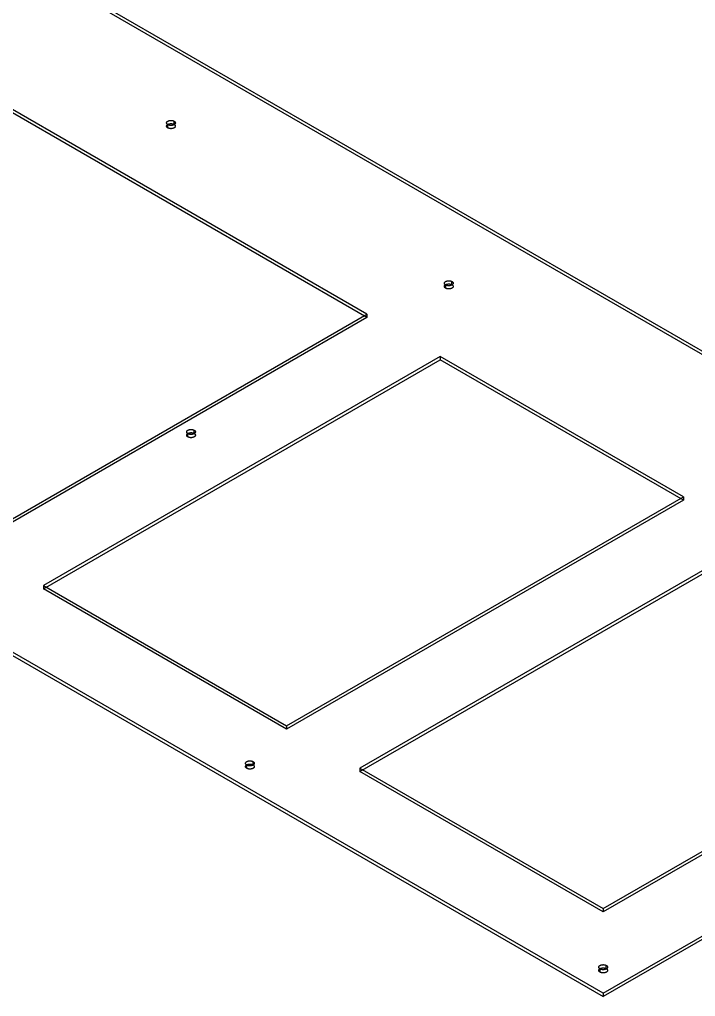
# Model space of a CAD drawing. Header units: inches. Extents: x 5 to 369, y 5 to 237.
# Drawn here: x 115.76 to 130.24, y 24.29 to 45.23 of the extents above; entities that cross this region are included whole.
import ezdxf

# ---------------------------------------------------------------- set-up
doc = ezdxf.new("R2010")
doc.units = ezdxf.units.IN
doc.header["$MEASUREMENT"] = 0

msp = doc.modelspace()

# ---------------------------------------------------------------- linework, layer by layer
at = {"layer": 'OUTLINE'}
for p, q in [((141.236, 31.854), (113.319, 47.972)), ((141.236, 31.784), (113.319, 47.902)), ((123.199, 38.919), (113.319, 44.623)), ((123.199, 38.849), (113.319, 44.553)), ((118.906, 43.023), (118.907, 43.026)), ((118.906, 43.021), (118.906, 43.023)), ((118.906, 43.018), (118.906, 43.021)), ((118.906, 43.015), (118.906, 43.018)), ((118.906, 43.013), (118.906, 43.015)), ((118.907, 43.01), (118.906, 43.013)), ((118.906, 42.954), (118.907, 42.956)), ((118.906, 42.951), (118.906, 42.954)), ((118.906, 42.948), (118.906, 42.951)), ((118.906, 42.946), (118.906, 42.948)), ((118.906, 42.943), (118.906, 42.946)), ((118.907, 42.94), (118.906, 42.943)), ((118.907, 43.026), (118.908, 43.029)), ((118.908, 43.008), (118.907, 43.01)), ((118.907, 42.956), (118.908, 42.959)), ((118.908, 42.938), (118.907, 42.94)), ((118.908, 43.029), (118.909, 43.031)), ((118.909, 43.005), (118.908, 43.008)), ((118.908, 42.959), (118.909, 42.961)), ((118.909, 42.935), (118.908, 42.938)), ((118.909, 43.031), (118.91, 43.034)), ((118.91, 43.002), (118.909, 43.005)), ((118.909, 42.961), (118.91, 42.964)), ((118.91, 42.933), (118.909, 42.935)), ((118.91, 43.034), (118.911, 43.036)), ((118.911, 43), (118.91, 43.002)), ((118.91, 42.964), (118.911, 42.966)), ((118.911, 42.93), (118.91, 42.933)), ((118.911, 43.036), (118.913, 43.039)), ((118.913, 42.997), (118.911, 43)), ((118.911, 42.966), (118.913, 42.969)), ((118.913, 43.039), (118.915, 43.041)), ((118.915, 42.995), (118.913, 42.997)), ((118.913, 42.969), (118.915, 42.971)), ((118.915, 43.041), (118.917, 43.043)), ((118.917, 42.993), (118.915, 42.995)), ((118.915, 42.971), (118.917, 42.974)), ((118.917, 43.043), (118.919, 43.046)), ((118.919, 42.99), (118.917, 42.993)), ((118.917, 42.974), (118.919, 42.976)), ((118.919, 43.046), (118.921, 43.048)), ((118.921, 42.988), (118.919, 42.99)), ((118.919, 42.976), (118.921, 42.978)), ((118.921, 43.048), (118.924, 43.05)), ((118.924, 42.986), (118.921, 42.988)), ((118.921, 42.978), (118.924, 42.98)), ((118.924, 43.05), (118.927, 43.052)), ((118.927, 42.984), (118.924, 42.986)), ((118.924, 42.98), (118.927, 42.983)), ((118.927, 43.052), (118.93, 43.054)), ((118.927, 42.983), (118.93, 42.985)), ((118.93, 42.982), (118.927, 42.984)), ((118.93, 43.054), (118.933, 43.056)), ((118.93, 42.985), (118.933, 42.986)), ((118.933, 42.98), (118.93, 42.982)), ((118.933, 43.056), (118.936, 43.058)), ((118.933, 42.986), (118.936, 42.988)), ((118.933, 42.91), (118.933, 42.98)), ((118.936, 42.978), (118.933, 42.98)), ((118.936, 43.058), (118.94, 43.06)), ((118.936, 42.988), (118.94, 42.99)), ((118.94, 42.976), (118.936, 42.978)), ((118.94, 43.06), (118.943, 43.061)), ((118.94, 42.99), (118.943, 42.992)), ((118.943, 42.975), (118.94, 42.976)), ((118.943, 43.061), (118.947, 43.063)), ((118.943, 42.992), (118.947, 42.993)), ((118.947, 42.973), (118.943, 42.975)), ((118.947, 43.063), (118.951, 43.064)), ((118.947, 42.993), (118.951, 42.995)), ((118.951, 42.972), (118.947, 42.973)), ((118.951, 43.064), (118.955, 43.066)), ((118.951, 42.995), (118.955, 42.996)), ((118.955, 42.97), (118.951, 42.972)), ((118.955, 43.066), (118.959, 43.067)), ((118.955, 42.996), (118.959, 42.997)), ((118.959, 42.969), (118.955, 42.97)), ((118.959, 43.067), (118.963, 43.068)), ((118.959, 42.997), (118.963, 42.998)), ((118.963, 42.968), (118.959, 42.969)), ((118.963, 43.068), (118.968, 43.069)), ((118.963, 42.998), (118.968, 42.999)), ((118.968, 42.967), (118.963, 42.968)), ((118.968, 43.069), (118.972, 43.07)), ((118.968, 42.999), (118.972, 43)), ((118.972, 42.966), (118.968, 42.967)), ((118.972, 43.07), (118.976, 43.07)), ((118.972, 43), (118.976, 43.001)), ((118.976, 42.966), (118.972, 42.966)), ((118.976, 43.07), (118.981, 43.071)), ((118.976, 43.001), (118.981, 43.001)), ((118.981, 42.965), (118.976, 42.966)), ((118.981, 43.071), (118.985, 43.071)), ((118.981, 43.001), (118.985, 43.002)), ((118.985, 42.965), (118.981, 42.965)), ((118.985, 43.071), (118.99, 43.072)), ((118.985, 43.002), (118.99, 43.002)), ((118.99, 42.964), (118.985, 42.965)), ((118.99, 43.072), (118.995, 43.072)), ((118.99, 43.002), (118.995, 43.002)), ((118.995, 42.964), (118.99, 42.964)), ((118.995, 43.072), (118.999, 43.072)), ((118.995, 43.002), (118.999, 43.002)), ((118.999, 42.964), (118.995, 42.964)), ((118.999, 43.072), (119.004, 43.072)), ((118.999, 43.002), (119.004, 43.002)), ((119.004, 42.964), (118.999, 42.964)), ((119.004, 43.072), (119.008, 43.072)), ((119.004, 43.002), (119.008, 43.002)), ((119.008, 42.964), (119.004, 42.964)), ((119.008, 43.072), (119.013, 43.071)), ((119.008, 43.002), (119.013, 43.002)), ((119.013, 42.965), (119.008, 42.964)), ((119.013, 43.071), (119.017, 43.071)), ((119.013, 43.002), (119.017, 43.001)), ((119.017, 42.965), (119.013, 42.965)), ((119.017, 43.071), (119.022, 43.07)), ((119.017, 43.001), (119.022, 43.001)), ((119.022, 42.966), (119.017, 42.965)), ((119.022, 43.07), (119.026, 43.07)), ((119.022, 43.001), (119.026, 43)), ((119.026, 42.966), (119.022, 42.966)), ((119.026, 43.07), (119.031, 43.069)), ((119.026, 43), (119.031, 42.999)), ((119.031, 42.967), (119.026, 42.966)), ((119.031, 43.069), (119.035, 43.068)), ((119.031, 42.999), (119.035, 42.998)), ((119.035, 42.968), (119.031, 42.967)), ((119.035, 43.068), (119.039, 43.067)), ((119.035, 42.998), (119.039, 42.997)), ((119.039, 42.969), (119.035, 42.968)), ((119.039, 43.067), (119.043, 43.066)), ((119.039, 42.997), (119.043, 42.996)), ((119.043, 42.97), (119.039, 42.969)), ((119.043, 43.066), (119.047, 43.064)), ((119.043, 42.996), (119.047, 42.995)), ((119.047, 42.972), (119.043, 42.97)), ((119.047, 43.064), (119.051, 43.063)), ((119.047, 42.995), (119.051, 42.993)), ((119.051, 42.973), (119.047, 42.972)), ((119.051, 43.063), (119.055, 43.061)), ((119.051, 42.993), (119.055, 42.992)), ((119.055, 42.975), (119.051, 42.973)), ((119.055, 43.061), (119.058, 43.06)), ((119.055, 42.992), (119.058, 42.99)), ((119.058, 42.976), (119.055, 42.975)), ((119.058, 43.06), (119.062, 43.058)), ((119.058, 42.99), (119.062, 42.988)), ((119.062, 42.978), (119.058, 42.976)), ((119.062, 43.058), (119.065, 43.056)), ((119.062, 42.988), (119.065, 42.986)), ((119.065, 42.98), (119.062, 42.978)), ((119.065, 42.986), (119.065, 43.056)), ((119.065, 43.056), (119.068, 43.054)), ((119.065, 42.986), (119.068, 42.985)), ((119.068, 42.982), (119.065, 42.98)), ((119.068, 43.054), (119.071, 43.052)), ((119.068, 42.985), (119.071, 42.983)), ((119.071, 42.984), (119.068, 42.982)), ((119.071, 43.052), (119.074, 43.05)), ((119.074, 42.986), (119.071, 42.984)), ((119.071, 42.983), (119.074, 42.98)), ((119.074, 43.05), (119.077, 43.048)), ((119.077, 42.988), (119.074, 42.986)), ((119.074, 42.98), (119.077, 42.978)), ((119.077, 43.048), (119.079, 43.046)), ((119.079, 42.99), (119.077, 42.988)), ((119.077, 42.978), (119.079, 42.976)), ((119.079, 43.046), (119.082, 43.043)), ((119.082, 42.993), (119.079, 42.99)), ((119.079, 42.976), (119.082, 42.974)), ((119.082, 43.043), (119.084, 43.041)), ((119.084, 42.995), (119.082, 42.993)), ((119.082, 42.974), (119.084, 42.971)), ((119.084, 43.041), (119.086, 43.039)), ((119.086, 42.997), (119.084, 42.995)), ((119.084, 42.971), (119.086, 42.969)), ((119.086, 43.039), (119.087, 43.036)), ((119.087, 43), (119.086, 42.997)), ((119.086, 42.969), (119.087, 42.966)), ((119.087, 43.036), (119.089, 43.034)), ((119.089, 43.002), (119.087, 43)), ((119.087, 42.966), (119.089, 42.964)), ((119.089, 42.933), (119.087, 42.93)), ((119.089, 43.034), (119.09, 43.031)), ((119.09, 43.005), (119.089, 43.002)), ((119.089, 42.964), (119.09, 42.961)), ((119.09, 42.935), (119.089, 42.933)), ((119.09, 43.031), (119.091, 43.029)), ((119.091, 43.008), (119.09, 43.005)), ((119.09, 42.961), (119.091, 42.959)), ((119.091, 42.938), (119.09, 42.935)), ((119.091, 43.029), (119.092, 43.026)), ((119.092, 43.01), (119.091, 43.008)), ((119.091, 42.959), (119.092, 42.956)), ((119.092, 42.94), (119.091, 42.938)), ((119.092, 43.026), (119.092, 43.023)), ((119.092, 43.023), (119.093, 43.021)), ((119.093, 43.015), (119.092, 43.013)), ((119.092, 43.013), (119.092, 43.01)), ((119.092, 42.956), (119.092, 42.954)), ((119.092, 42.954), (119.093, 42.951)), ((119.093, 42.946), (119.092, 42.943)), ((119.092, 42.943), (119.092, 42.94)), ((119.093, 43.021), (119.093, 43.018)), ((119.093, 43.018), (119.093, 43.015)), ((119.093, 42.951), (119.093, 42.948)), ((119.093, 42.948), (119.093, 42.946)), ((118.913, 42.928), (118.911, 42.93)), ((118.915, 42.925), (118.913, 42.928)), ((118.917, 42.923), (118.915, 42.925)), ((118.919, 42.921), (118.917, 42.923)), ((118.921, 42.918), (118.919, 42.921)), ((118.924, 42.916), (118.921, 42.918)), ((118.927, 42.914), (118.924, 42.916)), ((118.93, 42.912), (118.927, 42.914)), ((118.933, 42.91), (118.93, 42.912)), ((118.936, 42.908), (118.933, 42.91)), ((118.94, 42.907), (118.936, 42.908)), ((118.943, 42.905), (118.94, 42.907)), ((118.947, 42.903), (118.943, 42.905)), ((118.951, 42.902), (118.947, 42.903)), ((118.955, 42.901), (118.951, 42.902)), ((118.959, 42.899), (118.955, 42.901)), ((118.963, 42.898), (118.959, 42.899)), ((118.968, 42.897), (118.963, 42.898)), ((118.972, 42.897), (118.968, 42.897)), ((118.976, 42.896), (118.972, 42.897)), ((118.981, 42.895), (118.976, 42.896)), ((118.985, 42.895), (118.981, 42.895)), ((118.99, 42.895), (118.985, 42.895)), ((118.995, 42.894), (118.99, 42.895)), ((118.999, 42.894), (118.995, 42.894)), ((119.004, 42.894), (118.999, 42.894)), ((119.008, 42.895), (119.004, 42.894)), ((119.013, 42.895), (119.008, 42.895)), ((119.017, 42.895), (119.013, 42.895)), ((119.022, 42.896), (119.017, 42.895)), ((119.026, 42.897), (119.022, 42.896)), ((119.031, 42.897), (119.026, 42.897)), ((119.035, 42.898), (119.031, 42.897)), ((119.039, 42.899), (119.035, 42.898)), ((119.043, 42.901), (119.039, 42.899)), ((119.047, 42.902), (119.043, 42.901)), ((119.051, 42.903), (119.047, 42.902)), ((119.055, 42.905), (119.051, 42.903)), ((119.058, 42.907), (119.055, 42.905)), ((119.062, 42.908), (119.058, 42.907)), ((119.065, 42.91), (119.062, 42.908)), ((119.068, 42.912), (119.065, 42.91)), ((119.071, 42.914), (119.068, 42.912)), ((119.074, 42.916), (119.071, 42.914)), ((119.077, 42.918), (119.074, 42.916)), ((119.079, 42.921), (119.077, 42.918)), ((119.082, 42.923), (119.079, 42.921)), ((119.084, 42.925), (119.082, 42.923)), ((119.086, 42.928), (119.084, 42.925)), ((119.087, 42.93), (119.086, 42.928)), ((124.858, 39.587), (124.859, 39.589)), ((124.858, 39.584), (124.858, 39.587)), ((124.858, 39.582), (124.858, 39.584)), ((124.858, 39.579), (124.858, 39.582)), ((124.859, 39.589), (124.86, 39.592)), ((124.86, 39.592), (124.861, 39.595)), ((124.861, 39.595), (124.862, 39.597)), ((124.862, 39.597), (124.863, 39.6)), ((124.863, 39.6), (124.865, 39.602)), ((124.865, 39.602), (124.867, 39.605)), ((124.867, 39.605), (124.869, 39.607)), ((124.869, 39.607), (124.871, 39.609)), ((124.871, 39.609), (124.874, 39.612)), ((124.874, 39.612), (124.876, 39.614)), ((124.876, 39.614), (124.879, 39.616)), ((124.879, 39.616), (124.882, 39.618)), ((124.882, 39.618), (124.885, 39.62)), ((124.885, 39.62), (124.888, 39.622)), ((124.888, 39.622), (124.892, 39.623)), ((124.892, 39.623), (124.896, 39.625)), ((124.896, 39.625), (124.899, 39.626)), ((124.899, 39.626), (124.903, 39.628)), ((124.903, 39.628), (124.907, 39.629)), ((124.907, 39.629), (124.911, 39.63)), ((124.911, 39.63), (124.915, 39.631)), ((124.915, 39.631), (124.92, 39.632)), ((124.92, 39.632), (124.924, 39.633)), ((124.924, 39.633), (124.929, 39.634)), ((124.929, 39.634), (124.933, 39.634)), ((124.933, 39.634), (124.938, 39.635)), ((124.938, 39.635), (124.942, 39.635)), ((124.942, 39.635), (124.947, 39.635)), ((124.947, 39.635), (124.951, 39.636)), ((124.951, 39.636), (124.956, 39.635)), ((124.956, 39.635), (124.96, 39.635)), ((124.96, 39.635), (124.965, 39.635)), ((124.965, 39.635), (124.969, 39.634)), ((124.969, 39.634), (124.974, 39.634)), ((124.974, 39.634), (124.978, 39.633)), ((124.978, 39.633), (124.983, 39.632)), ((124.983, 39.632), (124.987, 39.631)), ((124.987, 39.631), (124.991, 39.63)), ((124.991, 39.63), (124.995, 39.629)), ((124.995, 39.629), (124.999, 39.628)), ((124.999, 39.628), (125.003, 39.626)), ((125.003, 39.626), (125.007, 39.625)), ((125.007, 39.625), (125.011, 39.623)), ((125.011, 39.623), (125.014, 39.622)), ((125.014, 39.622), (125.017, 39.62)), ((125.017, 39.62), (125.02, 39.618)), ((125.017, 39.55), (125.017, 39.62)), ((125.02, 39.618), (125.023, 39.616)), ((125.023, 39.616), (125.026, 39.614)), ((125.026, 39.614), (125.029, 39.612)), ((125.029, 39.612), (125.031, 39.609)), ((125.031, 39.609), (125.034, 39.607)), ((125.034, 39.607), (125.036, 39.605)), ((125.036, 39.605), (125.038, 39.602)), ((125.038, 39.602), (125.039, 39.6)), ((125.039, 39.6), (125.041, 39.597)), ((125.041, 39.597), (125.042, 39.595)), ((125.042, 39.595), (125.043, 39.592)), ((125.043, 39.592), (125.044, 39.589)), ((125.044, 39.589), (125.044, 39.587)), ((125.044, 39.587), (125.045, 39.584)), ((125.045, 39.584), (125.045, 39.582)), ((125.045, 39.582), (125.045, 39.579)), ((124.858, 39.576), (124.858, 39.579)), ((124.859, 39.574), (124.858, 39.576)), ((124.858, 39.517), (124.859, 39.52)), ((124.858, 39.514), (124.858, 39.517)), ((124.858, 39.512), (124.858, 39.514)), ((124.858, 39.509), (124.858, 39.512)), ((124.858, 39.506), (124.858, 39.509)), ((124.859, 39.504), (124.858, 39.506)), ((124.86, 39.571), (124.859, 39.574)), ((124.859, 39.52), (124.86, 39.522)), ((124.86, 39.501), (124.859, 39.504)), ((124.861, 39.568), (124.86, 39.571)), ((124.86, 39.522), (124.861, 39.525)), ((124.861, 39.499), (124.86, 39.501)), ((124.862, 39.566), (124.861, 39.568)), ((124.861, 39.525), (124.862, 39.527)), ((124.862, 39.496), (124.861, 39.499)), ((124.863, 39.563), (124.862, 39.566)), ((124.862, 39.527), (124.863, 39.53)), ((124.863, 39.494), (124.862, 39.496)), ((124.865, 39.561), (124.863, 39.563)), ((124.863, 39.53), (124.865, 39.532)), ((124.865, 39.491), (124.863, 39.494)), ((124.867, 39.558), (124.865, 39.561)), ((124.865, 39.532), (124.867, 39.535)), ((124.867, 39.489), (124.865, 39.491)), ((124.869, 39.556), (124.867, 39.558)), ((124.867, 39.535), (124.869, 39.537)), ((124.869, 39.486), (124.867, 39.489)), ((124.871, 39.554), (124.869, 39.556)), ((124.869, 39.537), (124.871, 39.54)), ((124.871, 39.484), (124.869, 39.486)), ((124.874, 39.552), (124.871, 39.554)), ((124.871, 39.54), (124.874, 39.542)), ((124.874, 39.482), (124.871, 39.484)), ((124.876, 39.549), (124.874, 39.552)), ((124.874, 39.542), (124.876, 39.544)), ((124.876, 39.48), (124.874, 39.482)), ((124.879, 39.547), (124.876, 39.549)), ((124.876, 39.544), (124.879, 39.546)), ((124.879, 39.478), (124.876, 39.48)), ((124.879, 39.546), (124.882, 39.548)), ((124.882, 39.545), (124.879, 39.547)), ((124.882, 39.476), (124.879, 39.478)), ((124.882, 39.548), (124.885, 39.55)), ((124.885, 39.543), (124.882, 39.545)), ((124.885, 39.474), (124.882, 39.476)), ((124.885, 39.55), (124.888, 39.552)), ((124.888, 39.542), (124.885, 39.543)), ((124.885, 39.474), (124.885, 39.543)), ((124.888, 39.472), (124.885, 39.474)), ((124.888, 39.552), (124.892, 39.553)), ((124.892, 39.54), (124.888, 39.542)), ((124.892, 39.47), (124.888, 39.472)), ((124.892, 39.553), (124.896, 39.555)), ((124.896, 39.538), (124.892, 39.54)), ((124.896, 39.468), (124.892, 39.47)), ((124.896, 39.555), (124.899, 39.557)), ((124.899, 39.537), (124.896, 39.538)), ((124.899, 39.467), (124.896, 39.468)), ((124.899, 39.557), (124.903, 39.558)), ((124.903, 39.535), (124.899, 39.537)), ((124.903, 39.465), (124.899, 39.467)), ((124.903, 39.558), (124.907, 39.559)), ((124.907, 39.534), (124.903, 39.535)), ((124.907, 39.464), (124.903, 39.465)), ((124.907, 39.559), (124.911, 39.561)), ((124.911, 39.533), (124.907, 39.534)), ((124.911, 39.463), (124.907, 39.464)), ((124.911, 39.561), (124.915, 39.562)), ((124.915, 39.532), (124.911, 39.533)), ((124.915, 39.462), (124.911, 39.463)), ((124.915, 39.562), (124.92, 39.563)), ((124.92, 39.531), (124.915, 39.532)), ((124.92, 39.461), (124.915, 39.462)), ((124.92, 39.563), (124.924, 39.563)), ((124.924, 39.53), (124.92, 39.531)), ((124.924, 39.46), (124.92, 39.461)), ((124.924, 39.563), (124.929, 39.564)), ((124.929, 39.529), (124.924, 39.53)), ((124.929, 39.459), (124.924, 39.46)), ((124.929, 39.564), (124.933, 39.565)), ((124.933, 39.529), (124.929, 39.529)), ((124.933, 39.459), (124.929, 39.459)), ((124.933, 39.565), (124.938, 39.565)), ((124.938, 39.528), (124.933, 39.529)), ((124.938, 39.458), (124.933, 39.459)), ((124.938, 39.565), (124.942, 39.565)), ((124.942, 39.528), (124.938, 39.528)), ((124.942, 39.458), (124.938, 39.458)), ((124.942, 39.565), (124.947, 39.566)), ((124.947, 39.528), (124.942, 39.528)), ((124.947, 39.458), (124.942, 39.458)), ((124.947, 39.566), (124.951, 39.566)), ((124.951, 39.528), (124.947, 39.528)), ((124.951, 39.458), (124.947, 39.458)), ((124.951, 39.566), (124.956, 39.566)), ((124.956, 39.528), (124.951, 39.528)), ((124.956, 39.458), (124.951, 39.458)), ((124.956, 39.566), (124.96, 39.565)), ((124.96, 39.528), (124.956, 39.528)), ((124.96, 39.458), (124.956, 39.458)), ((124.96, 39.565), (124.965, 39.565)), ((124.965, 39.528), (124.96, 39.528)), ((124.965, 39.458), (124.96, 39.458)), ((124.965, 39.565), (124.969, 39.565)), ((124.969, 39.529), (124.965, 39.528)), ((124.969, 39.459), (124.965, 39.458)), ((124.969, 39.565), (124.974, 39.564)), ((124.974, 39.529), (124.969, 39.529)), ((124.974, 39.459), (124.969, 39.459)), ((124.974, 39.564), (124.978, 39.563)), ((124.978, 39.53), (124.974, 39.529)), ((124.978, 39.46), (124.974, 39.459)), ((124.978, 39.563), (124.983, 39.563)), ((124.983, 39.531), (124.978, 39.53)), ((124.983, 39.461), (124.978, 39.46)), ((124.983, 39.563), (124.987, 39.562)), ((124.987, 39.532), (124.983, 39.531)), ((124.987, 39.462), (124.983, 39.461)), ((124.987, 39.562), (124.991, 39.561)), ((124.991, 39.533), (124.987, 39.532)), ((124.991, 39.463), (124.987, 39.462)), ((124.991, 39.561), (124.995, 39.559)), ((124.995, 39.534), (124.991, 39.533)), ((124.995, 39.464), (124.991, 39.463)), ((124.995, 39.559), (124.999, 39.558)), ((124.999, 39.535), (124.995, 39.534)), ((124.999, 39.465), (124.995, 39.464)), ((124.999, 39.558), (125.003, 39.557)), ((125.003, 39.537), (124.999, 39.535)), ((125.003, 39.467), (124.999, 39.465)), ((125.003, 39.557), (125.007, 39.555)), ((125.007, 39.538), (125.003, 39.537)), ((125.007, 39.468), (125.003, 39.467)), ((125.007, 39.555), (125.011, 39.553)), ((125.011, 39.54), (125.007, 39.538)), ((125.011, 39.47), (125.007, 39.468)), ((125.011, 39.553), (125.014, 39.552)), ((125.014, 39.542), (125.011, 39.54)), ((125.014, 39.472), (125.011, 39.47)), ((125.014, 39.552), (125.017, 39.55)), ((125.017, 39.543), (125.014, 39.542)), ((125.017, 39.474), (125.014, 39.472)), ((125.017, 39.55), (125.02, 39.548)), ((125.02, 39.545), (125.017, 39.543)), ((125.02, 39.476), (125.017, 39.474)), ((125.02, 39.548), (125.023, 39.546)), ((125.023, 39.547), (125.02, 39.545)), ((125.023, 39.478), (125.02, 39.476)), ((125.026, 39.549), (125.023, 39.547)), ((125.023, 39.546), (125.026, 39.544)), ((125.026, 39.48), (125.023, 39.478)), ((125.029, 39.552), (125.026, 39.549)), ((125.026, 39.544), (125.029, 39.542)), ((125.029, 39.482), (125.026, 39.48)), ((125.031, 39.554), (125.029, 39.552)), ((125.029, 39.542), (125.031, 39.54)), ((125.031, 39.484), (125.029, 39.482)), ((125.034, 39.556), (125.031, 39.554)), ((125.031, 39.54), (125.034, 39.537)), ((125.034, 39.486), (125.031, 39.484)), ((125.036, 39.558), (125.034, 39.556)), ((125.034, 39.537), (125.036, 39.535)), ((125.036, 39.489), (125.034, 39.486)), ((125.038, 39.561), (125.036, 39.558)), ((125.036, 39.535), (125.038, 39.532)), ((125.038, 39.491), (125.036, 39.489)), ((125.039, 39.563), (125.038, 39.561)), ((125.038, 39.532), (125.039, 39.53)), ((125.039, 39.494), (125.038, 39.491)), ((125.041, 39.566), (125.039, 39.563)), ((125.039, 39.53), (125.041, 39.527)), ((125.041, 39.496), (125.039, 39.494)), ((125.042, 39.568), (125.041, 39.566)), ((125.041, 39.527), (125.042, 39.525)), ((125.042, 39.499), (125.041, 39.496)), ((125.043, 39.571), (125.042, 39.568)), ((125.042, 39.525), (125.043, 39.522)), ((125.043, 39.501), (125.042, 39.499)), ((125.044, 39.574), (125.043, 39.571)), ((125.043, 39.522), (125.044, 39.52)), ((125.044, 39.504), (125.043, 39.501)), ((125.045, 39.579), (125.044, 39.576)), ((125.044, 39.576), (125.044, 39.574)), ((125.044, 39.52), (125.044, 39.517)), ((125.044, 39.517), (125.045, 39.514)), ((125.045, 39.509), (125.044, 39.506)), ((125.044, 39.506), (125.044, 39.504)), ((125.045, 39.514), (125.045, 39.512)), ((125.045, 39.512), (125.045, 39.509)), ((128.26, 24.361), (103.243, 38.805)), ((114.694, 34.008), (123.199, 38.919)), ((123.199, 38.849), (114.694, 33.938)), ((123.199, 38.919), (123.199, 38.849)), ((103.243, 38.735), (128.26, 24.292)), ((124.77, 38.012), (116.265, 33.101)), ((116.265, 33.031), (124.77, 37.942)), ((129.982, 35.002), (124.77, 38.012)), ((124.77, 38.012), (124.77, 37.942)), ((129.982, 34.933), (124.77, 37.942)), ((119.378, 36.438), (119.382, 36.44)), ((119.382, 36.44), (119.386, 36.441)), ((119.386, 36.441), (119.39, 36.442)), ((119.39, 36.442), (119.394, 36.443)), ((119.394, 36.443), (119.398, 36.444)), ((119.398, 36.444), (119.403, 36.445)), ((119.403, 36.445), (119.407, 36.446)), ((119.407, 36.446), (119.411, 36.447)), ((119.411, 36.447), (119.416, 36.447)), ((119.416, 36.447), (119.421, 36.447)), ((119.421, 36.447), (119.425, 36.448)), ((119.425, 36.448), (119.43, 36.448)), ((119.43, 36.448), (119.434, 36.448)), ((119.434, 36.448), (119.439, 36.447)), ((119.439, 36.447), (119.443, 36.447)), ((119.443, 36.447), (119.448, 36.447)), ((119.448, 36.447), (119.452, 36.446)), ((119.452, 36.446), (119.457, 36.445)), ((119.457, 36.445), (119.461, 36.444)), ((119.461, 36.444), (119.465, 36.443)), ((119.465, 36.443), (119.47, 36.442)), ((119.47, 36.442), (119.474, 36.441)), ((119.474, 36.441), (119.478, 36.44)), ((119.478, 36.44), (119.482, 36.438)), ((119.336, 36.396), (119.337, 36.399)), ((119.336, 36.394), (119.336, 36.396)), ((119.336, 36.391), (119.336, 36.394)), ((119.337, 36.388), (119.336, 36.391)), ((119.336, 36.326), (119.337, 36.329)), ((119.336, 36.324), (119.336, 36.326)), ((119.336, 36.321), (119.336, 36.324)), ((119.337, 36.319), (119.336, 36.321)), ((119.337, 36.402), (119.338, 36.404)), ((119.337, 36.399), (119.337, 36.402)), ((119.337, 36.386), (119.337, 36.388)), ((119.338, 36.383), (119.337, 36.386)), ((119.337, 36.332), (119.338, 36.334)), ((119.337, 36.329), (119.337, 36.332)), ((119.337, 36.316), (119.337, 36.319)), ((119.338, 36.313), (119.337, 36.316)), ((119.338, 36.404), (119.339, 36.407)), ((119.339, 36.38), (119.338, 36.383)), ((119.338, 36.334), (119.339, 36.337)), ((119.339, 36.311), (119.338, 36.313)), ((119.339, 36.407), (119.34, 36.409)), ((119.34, 36.378), (119.339, 36.38)), ((119.339, 36.337), (119.34, 36.339)), ((119.34, 36.308), (119.339, 36.311)), ((119.34, 36.409), (119.342, 36.412)), ((119.342, 36.375), (119.34, 36.378)), ((119.34, 36.339), (119.342, 36.342)), ((119.342, 36.306), (119.34, 36.308)), ((119.342, 36.412), (119.343, 36.414)), ((119.343, 36.373), (119.342, 36.375)), ((119.342, 36.342), (119.343, 36.344)), ((119.343, 36.303), (119.342, 36.306)), ((119.343, 36.414), (119.345, 36.417)), ((119.345, 36.371), (119.343, 36.373)), ((119.343, 36.344), (119.345, 36.347)), ((119.345, 36.301), (119.343, 36.303)), ((119.345, 36.417), (119.347, 36.419)), ((119.347, 36.368), (119.345, 36.371)), ((119.345, 36.347), (119.347, 36.349)), ((119.347, 36.298), (119.345, 36.301)), ((119.347, 36.419), (119.35, 36.421)), ((119.35, 36.366), (119.347, 36.368)), ((119.347, 36.349), (119.35, 36.352)), ((119.35, 36.296), (119.347, 36.298)), ((119.35, 36.421), (119.352, 36.424)), ((119.352, 36.364), (119.35, 36.366)), ((119.35, 36.352), (119.352, 36.354)), ((119.352, 36.294), (119.35, 36.296)), ((119.352, 36.424), (119.355, 36.426)), ((119.355, 36.361), (119.352, 36.364)), ((119.352, 36.354), (119.355, 36.356)), ((119.355, 36.292), (119.352, 36.294)), ((119.355, 36.426), (119.357, 36.428)), ((119.357, 36.359), (119.355, 36.361)), ((119.355, 36.356), (119.357, 36.358)), ((119.357, 36.29), (119.355, 36.292)), ((119.357, 36.428), (119.36, 36.43)), ((119.357, 36.358), (119.36, 36.36)), ((119.36, 36.357), (119.357, 36.359)), ((119.36, 36.288), (119.357, 36.29)), ((119.36, 36.43), (119.364, 36.432)), ((119.36, 36.36), (119.364, 36.362)), ((119.364, 36.355), (119.36, 36.357)), ((119.364, 36.286), (119.36, 36.288)), ((119.364, 36.432), (119.367, 36.434)), ((119.364, 36.362), (119.367, 36.364)), ((119.364, 36.286), (119.364, 36.355)), ((119.367, 36.354), (119.364, 36.355)), ((119.367, 36.284), (119.364, 36.286)), ((119.367, 36.434), (119.37, 36.435)), ((119.367, 36.364), (119.37, 36.366)), ((119.37, 36.352), (119.367, 36.354)), ((119.37, 36.282), (119.367, 36.284)), ((119.37, 36.435), (119.374, 36.437)), ((119.37, 36.366), (119.374, 36.367)), ((119.374, 36.35), (119.37, 36.352)), ((119.374, 36.28), (119.37, 36.282)), ((119.374, 36.437), (119.378, 36.438)), ((119.374, 36.367), (119.378, 36.369)), ((119.378, 36.349), (119.374, 36.35)), ((119.378, 36.279), (119.374, 36.28)), ((119.378, 36.369), (119.382, 36.37)), ((119.382, 36.347), (119.378, 36.349)), ((119.382, 36.278), (119.378, 36.279)), ((119.382, 36.37), (119.386, 36.371)), ((119.386, 36.346), (119.382, 36.347)), ((119.386, 36.276), (119.382, 36.278)), ((119.386, 36.371), (119.39, 36.373)), ((119.39, 36.345), (119.386, 36.346)), ((119.39, 36.275), (119.386, 36.276)), ((119.39, 36.373), (119.394, 36.374)), ((119.394, 36.344), (119.39, 36.345)), ((119.394, 36.274), (119.39, 36.275)), ((119.394, 36.374), (119.398, 36.375)), ((119.398, 36.343), (119.394, 36.344)), ((119.398, 36.273), (119.394, 36.274)), ((119.398, 36.375), (119.403, 36.375)), ((119.403, 36.342), (119.398, 36.343)), ((119.403, 36.272), (119.398, 36.273)), ((119.403, 36.375), (119.407, 36.376)), ((119.407, 36.341), (119.403, 36.342)), ((119.407, 36.271), (119.403, 36.272)), ((119.407, 36.376), (119.411, 36.377)), ((119.411, 36.341), (119.407, 36.341)), ((119.411, 36.271), (119.407, 36.271)), ((119.411, 36.377), (119.416, 36.377)), ((119.416, 36.34), (119.411, 36.341)), ((119.416, 36.27), (119.411, 36.271)), ((119.416, 36.377), (119.421, 36.378)), ((119.421, 36.34), (119.416, 36.34)), ((119.421, 36.27), (119.416, 36.27)), ((119.421, 36.378), (119.425, 36.378)), ((119.425, 36.34), (119.421, 36.34)), ((119.425, 36.27), (119.421, 36.27)), ((119.425, 36.378), (119.43, 36.378)), ((119.43, 36.34), (119.425, 36.34)), ((119.43, 36.27), (119.425, 36.27)), ((119.43, 36.378), (119.434, 36.378)), ((119.434, 36.34), (119.43, 36.34)), ((119.434, 36.27), (119.43, 36.27)), ((119.434, 36.378), (119.439, 36.378)), ((119.439, 36.34), (119.434, 36.34)), ((119.439, 36.27), (119.434, 36.27)), ((119.439, 36.378), (119.443, 36.377)), ((119.443, 36.34), (119.439, 36.34)), ((119.443, 36.27), (119.439, 36.27)), ((119.443, 36.377), (119.448, 36.377)), ((119.448, 36.341), (119.443, 36.34)), ((119.448, 36.271), (119.443, 36.27)), ((119.448, 36.377), (119.452, 36.376)), ((119.452, 36.341), (119.448, 36.341)), ((119.452, 36.271), (119.448, 36.271)), ((119.452, 36.376), (119.457, 36.375)), ((119.457, 36.342), (119.452, 36.341)), ((119.457, 36.272), (119.452, 36.271)), ((119.457, 36.375), (119.461, 36.375)), ((119.461, 36.343), (119.457, 36.342)), ((119.461, 36.273), (119.457, 36.272)), ((119.461, 36.375), (119.465, 36.374)), ((119.465, 36.344), (119.461, 36.343)), ((119.465, 36.274), (119.461, 36.273)), ((119.465, 36.374), (119.47, 36.373)), ((119.47, 36.345), (119.465, 36.344)), ((119.47, 36.275), (119.465, 36.274)), ((119.47, 36.373), (119.474, 36.371)), ((119.474, 36.346), (119.47, 36.345)), ((119.474, 36.276), (119.47, 36.275)), ((119.474, 36.371), (119.478, 36.37)), ((119.478, 36.347), (119.474, 36.346)), ((119.478, 36.278), (119.474, 36.276)), ((119.478, 36.37), (119.482, 36.369)), ((119.482, 36.349), (119.478, 36.347)), ((119.482, 36.279), (119.478, 36.278)), ((119.482, 36.438), (119.485, 36.437)), ((119.482, 36.369), (119.485, 36.367)), ((119.485, 36.35), (119.482, 36.349)), ((119.485, 36.28), (119.482, 36.279)), ((119.485, 36.437), (119.489, 36.435)), ((119.485, 36.367), (119.489, 36.366)), ((119.489, 36.352), (119.485, 36.35)), ((119.489, 36.282), (119.485, 36.28)), ((119.489, 36.435), (119.492, 36.434)), ((119.489, 36.366), (119.492, 36.364)), ((119.492, 36.354), (119.489, 36.352)), ((119.492, 36.284), (119.489, 36.282)), ((119.492, 36.434), (119.496, 36.432)), ((119.492, 36.364), (119.496, 36.362)), ((119.496, 36.355), (119.492, 36.354)), ((119.496, 36.286), (119.492, 36.284)), ((119.496, 36.362), (119.496, 36.432)), ((119.496, 36.432), (119.499, 36.43)), ((119.496, 36.362), (119.499, 36.36)), ((119.499, 36.357), (119.496, 36.355)), ((119.499, 36.288), (119.496, 36.286)), ((119.499, 36.43), (119.502, 36.428)), ((119.499, 36.36), (119.502, 36.358)), ((119.502, 36.359), (119.499, 36.357)), ((119.502, 36.29), (119.499, 36.288)), ((119.502, 36.428), (119.505, 36.426)), ((119.505, 36.361), (119.502, 36.359)), ((119.502, 36.358), (119.505, 36.356)), ((119.505, 36.292), (119.502, 36.29)), ((119.505, 36.426), (119.507, 36.424)), ((119.507, 36.364), (119.505, 36.361)), ((119.505, 36.356), (119.507, 36.354)), ((119.507, 36.294), (119.505, 36.292)), ((119.507, 36.424), (119.51, 36.421)), ((119.51, 36.366), (119.507, 36.364)), ((119.507, 36.354), (119.51, 36.352)), ((119.51, 36.296), (119.507, 36.294)), ((119.51, 36.421), (119.512, 36.419)), ((119.512, 36.368), (119.51, 36.366)), ((119.51, 36.352), (119.512, 36.349)), ((119.512, 36.298), (119.51, 36.296)), ((119.512, 36.419), (119.514, 36.417)), ((119.514, 36.371), (119.512, 36.368)), ((119.512, 36.349), (119.514, 36.347)), ((119.514, 36.301), (119.512, 36.298)), ((119.514, 36.417), (119.516, 36.414)), ((119.516, 36.373), (119.514, 36.371)), ((119.514, 36.347), (119.516, 36.344)), ((119.516, 36.303), (119.514, 36.301)), ((119.516, 36.414), (119.518, 36.412)), ((119.518, 36.375), (119.516, 36.373)), ((119.516, 36.344), (119.518, 36.342)), ((119.518, 36.306), (119.516, 36.303)), ((119.518, 36.412), (119.519, 36.409)), ((119.519, 36.378), (119.518, 36.375)), ((119.518, 36.342), (119.519, 36.339)), ((119.519, 36.308), (119.518, 36.306)), ((119.519, 36.409), (119.52, 36.407)), ((119.52, 36.38), (119.519, 36.378)), ((119.519, 36.339), (119.52, 36.337)), ((119.52, 36.311), (119.519, 36.308)), ((119.52, 36.407), (119.521, 36.404)), ((119.521, 36.383), (119.52, 36.38)), ((119.52, 36.337), (119.521, 36.334)), ((119.521, 36.313), (119.52, 36.311)), ((119.521, 36.404), (119.522, 36.402)), ((119.522, 36.386), (119.521, 36.383)), ((119.521, 36.334), (119.522, 36.332)), ((119.522, 36.316), (119.521, 36.313)), ((119.522, 36.402), (119.523, 36.399)), ((119.523, 36.388), (119.522, 36.386)), ((119.522, 36.332), (119.523, 36.329)), ((119.523, 36.319), (119.522, 36.316)), ((119.523, 36.399), (119.523, 36.396)), ((119.523, 36.396), (119.523, 36.394)), ((119.523, 36.394), (119.523, 36.391)), ((119.523, 36.391), (119.523, 36.388)), ((119.523, 36.329), (119.523, 36.326)), ((119.523, 36.326), (119.523, 36.324)), ((119.523, 36.324), (119.523, 36.321)), ((119.523, 36.321), (119.523, 36.319)), ((121.477, 30.092), (129.982, 35.002)), ((129.982, 35.002), (129.982, 34.933)), ((129.982, 34.933), (121.477, 30.022)), ((131.553, 34.095), (123.048, 29.185)), ((123.048, 29.115), (131.553, 34.026)), ((116.265, 33.101), (116.265, 33.031)), ((116.265, 33.101), (121.477, 30.092)), ((121.477, 30.022), (116.265, 33.031)), ((128.26, 24.361), (141.236, 31.854)), ((141.236, 31.784), (128.26, 24.292)), ((128.26, 26.176), (136.765, 31.086)), ((136.765, 31.016), (128.26, 26.106)), ((121.477, 30.092), (121.477, 30.022)), ((120.611, 29.317), (120.613, 29.319)), ((120.613, 29.319), (120.616, 29.322)), ((120.616, 29.322), (120.619, 29.324)), ((120.619, 29.324), (120.622, 29.326)), ((120.622, 29.326), (120.625, 29.328)), ((120.625, 29.328), (120.628, 29.329)), ((120.628, 29.329), (120.632, 29.331)), ((120.632, 29.331), (120.635, 29.333)), ((120.635, 29.333), (120.639, 29.334)), ((120.639, 29.334), (120.643, 29.336)), ((120.643, 29.336), (120.647, 29.337)), ((120.647, 29.337), (120.651, 29.338)), ((120.651, 29.338), (120.655, 29.339)), ((120.655, 29.339), (120.66, 29.34)), ((120.66, 29.34), (120.664, 29.341)), ((120.664, 29.341), (120.668, 29.342)), ((120.668, 29.342), (120.673, 29.342)), ((120.673, 29.342), (120.677, 29.343)), ((120.677, 29.343), (120.682, 29.343)), ((120.682, 29.343), (120.687, 29.343)), ((120.687, 29.343), (120.691, 29.343)), ((120.691, 29.343), (120.696, 29.343)), ((120.696, 29.343), (120.7, 29.343)), ((120.7, 29.343), (120.705, 29.343)), ((120.705, 29.343), (120.709, 29.342)), ((120.709, 29.342), (120.714, 29.342)), ((120.714, 29.342), (120.718, 29.341)), ((120.718, 29.341), (120.723, 29.34)), ((120.723, 29.34), (120.727, 29.339)), ((120.727, 29.339), (120.731, 29.338)), ((120.731, 29.338), (120.735, 29.337)), ((120.735, 29.337), (120.739, 29.336)), ((120.739, 29.336), (120.743, 29.334)), ((120.743, 29.334), (120.747, 29.333)), ((120.747, 29.333), (120.75, 29.331)), ((120.75, 29.331), (120.754, 29.329)), ((120.754, 29.329), (120.757, 29.328)), ((120.757, 29.328), (120.76, 29.326)), ((120.757, 29.258), (120.757, 29.328)), ((120.76, 29.326), (120.763, 29.324)), ((120.763, 29.324), (120.766, 29.322)), ((120.766, 29.322), (120.769, 29.319)), ((120.769, 29.319), (120.771, 29.317)), ((120.598, 29.295), (120.599, 29.297)), ((120.598, 29.292), (120.598, 29.295)), ((120.598, 29.289), (120.598, 29.292)), ((120.598, 29.287), (120.598, 29.289)), ((120.598, 29.284), (120.598, 29.287)), ((120.599, 29.282), (120.598, 29.284)), ((120.598, 29.225), (120.599, 29.228)), ((120.598, 29.222), (120.598, 29.225)), ((120.598, 29.22), (120.598, 29.222)), ((120.598, 29.217), (120.598, 29.22)), ((120.598, 29.214), (120.598, 29.217)), ((120.599, 29.212), (120.598, 29.214)), ((120.599, 29.3), (120.6, 29.303)), ((120.599, 29.297), (120.599, 29.3)), ((120.599, 29.279), (120.599, 29.282)), ((120.6, 29.276), (120.599, 29.279)), ((120.599, 29.23), (120.6, 29.233)), ((120.599, 29.228), (120.599, 29.23)), ((120.599, 29.209), (120.599, 29.212)), ((120.6, 29.207), (120.599, 29.209)), ((120.6, 29.303), (120.602, 29.305)), ((120.602, 29.274), (120.6, 29.276)), ((120.6, 29.233), (120.602, 29.235)), ((120.602, 29.204), (120.6, 29.207)), ((120.602, 29.305), (120.603, 29.308)), ((120.603, 29.271), (120.602, 29.274)), ((120.602, 29.235), (120.603, 29.238)), ((120.603, 29.201), (120.602, 29.204)), ((120.603, 29.308), (120.605, 29.31)), ((120.605, 29.269), (120.603, 29.271)), ((120.603, 29.238), (120.605, 29.24)), ((120.605, 29.199), (120.603, 29.201)), ((120.605, 29.31), (120.607, 29.313)), ((120.607, 29.266), (120.605, 29.269)), ((120.605, 29.24), (120.607, 29.243)), ((120.607, 29.197), (120.605, 29.199)), ((120.607, 29.313), (120.609, 29.315)), ((120.609, 29.264), (120.607, 29.266)), ((120.607, 29.243), (120.609, 29.245)), ((120.609, 29.194), (120.607, 29.197)), ((120.609, 29.315), (120.611, 29.317)), ((120.611, 29.262), (120.609, 29.264)), ((120.609, 29.245), (120.611, 29.247)), ((120.611, 29.192), (120.609, 29.194)), ((120.613, 29.259), (120.611, 29.262)), ((120.611, 29.247), (120.613, 29.25)), ((120.613, 29.19), (120.611, 29.192)), ((120.616, 29.257), (120.613, 29.259)), ((120.613, 29.25), (120.616, 29.252)), ((120.616, 29.188), (120.613, 29.19)), ((120.619, 29.255), (120.616, 29.257)), ((120.616, 29.252), (120.619, 29.254)), ((120.619, 29.185), (120.616, 29.188)), ((120.619, 29.254), (120.622, 29.256)), ((120.622, 29.253), (120.619, 29.255)), ((120.622, 29.183), (120.619, 29.185)), ((120.622, 29.256), (120.625, 29.258)), ((120.625, 29.251), (120.622, 29.253)), ((120.625, 29.182), (120.622, 29.183)), ((120.625, 29.258), (120.628, 29.26)), ((120.628, 29.249), (120.625, 29.251)), ((120.625, 29.182), (120.625, 29.251)), ((120.628, 29.18), (120.625, 29.182)), ((120.628, 29.26), (120.632, 29.261)), ((120.632, 29.248), (120.628, 29.249)), ((120.632, 29.178), (120.628, 29.18)), ((120.632, 29.261), (120.635, 29.263)), ((120.635, 29.246), (120.632, 29.248)), ((120.635, 29.176), (120.632, 29.178)), ((120.635, 29.263), (120.639, 29.265)), ((120.639, 29.245), (120.635, 29.246)), ((120.639, 29.175), (120.635, 29.176)), ((120.639, 29.265), (120.643, 29.266)), ((120.643, 29.243), (120.639, 29.245)), ((120.643, 29.173), (120.639, 29.175)), ((120.643, 29.266), (120.647, 29.267)), ((120.647, 29.242), (120.643, 29.243)), ((120.647, 29.172), (120.643, 29.173)), ((120.647, 29.267), (120.651, 29.268)), ((120.651, 29.241), (120.647, 29.242)), ((120.651, 29.171), (120.647, 29.172)), ((120.651, 29.268), (120.655, 29.27)), ((120.655, 29.24), (120.651, 29.241)), ((120.655, 29.17), (120.651, 29.171)), ((120.655, 29.27), (120.66, 29.27)), ((120.66, 29.239), (120.655, 29.24)), ((120.66, 29.169), (120.655, 29.17)), ((120.66, 29.27), (120.664, 29.271)), ((120.664, 29.238), (120.66, 29.239)), ((120.664, 29.168), (120.66, 29.169)), ((120.664, 29.271), (120.668, 29.272)), ((120.668, 29.237), (120.664, 29.238)), ((120.668, 29.167), (120.664, 29.168)), ((120.668, 29.272), (120.673, 29.273)), ((120.673, 29.237), (120.668, 29.237)), ((120.673, 29.167), (120.668, 29.167)), ((120.673, 29.273), (120.677, 29.273)), ((120.677, 29.236), (120.673, 29.237)), ((120.677, 29.166), (120.673, 29.167)), ((120.677, 29.273), (120.682, 29.273)), ((120.682, 29.236), (120.677, 29.236)), ((120.682, 29.166), (120.677, 29.166)), ((120.682, 29.273), (120.687, 29.274)), ((120.687, 29.236), (120.682, 29.236)), ((120.687, 29.166), (120.682, 29.166)), ((120.687, 29.274), (120.691, 29.274)), ((120.691, 29.235), (120.687, 29.236)), ((120.691, 29.166), (120.687, 29.166)), ((120.691, 29.274), (120.696, 29.274)), ((120.696, 29.236), (120.691, 29.235)), ((120.696, 29.166), (120.691, 29.166)), ((120.696, 29.274), (120.7, 29.273)), ((120.7, 29.236), (120.696, 29.236)), ((120.7, 29.166), (120.696, 29.166)), ((120.7, 29.273), (120.705, 29.273)), ((120.705, 29.236), (120.7, 29.236)), ((120.705, 29.166), (120.7, 29.166)), ((120.705, 29.273), (120.709, 29.273)), ((120.709, 29.237), (120.705, 29.236)), ((120.709, 29.167), (120.705, 29.166)), ((120.709, 29.273), (120.714, 29.272)), ((120.714, 29.237), (120.709, 29.237)), ((120.714, 29.167), (120.709, 29.167)), ((120.714, 29.272), (120.718, 29.271)), ((120.718, 29.238), (120.714, 29.237)), ((120.718, 29.168), (120.714, 29.167)), ((120.718, 29.271), (120.723, 29.27)), ((120.723, 29.239), (120.718, 29.238)), ((120.723, 29.169), (120.718, 29.168)), ((120.723, 29.27), (120.727, 29.27)), ((120.727, 29.24), (120.723, 29.239)), ((120.727, 29.17), (120.723, 29.169)), ((120.727, 29.27), (120.731, 29.268)), ((120.731, 29.241), (120.727, 29.24)), ((120.731, 29.171), (120.727, 29.17)), ((120.731, 29.268), (120.735, 29.267)), ((120.735, 29.242), (120.731, 29.241)), ((120.735, 29.172), (120.731, 29.171)), ((120.735, 29.267), (120.739, 29.266)), ((120.739, 29.243), (120.735, 29.242)), ((120.739, 29.173), (120.735, 29.172)), ((120.739, 29.266), (120.743, 29.265)), ((120.743, 29.245), (120.739, 29.243)), ((120.743, 29.175), (120.739, 29.173)), ((120.743, 29.265), (120.747, 29.263)), ((120.747, 29.246), (120.743, 29.245)), ((120.747, 29.176), (120.743, 29.175)), ((120.747, 29.263), (120.75, 29.261)), ((120.75, 29.248), (120.747, 29.246)), ((120.75, 29.178), (120.747, 29.176)), ((120.75, 29.261), (120.754, 29.26)), ((120.754, 29.249), (120.75, 29.248)), ((120.754, 29.18), (120.75, 29.178)), ((120.754, 29.26), (120.757, 29.258)), ((120.757, 29.251), (120.754, 29.249)), ((120.757, 29.182), (120.754, 29.18)), ((120.757, 29.258), (120.76, 29.256)), ((120.76, 29.253), (120.757, 29.251)), ((120.76, 29.183), (120.757, 29.182)), ((120.76, 29.256), (120.763, 29.254)), ((120.763, 29.255), (120.76, 29.253)), ((120.763, 29.185), (120.76, 29.183)), ((120.766, 29.257), (120.763, 29.255)), ((120.763, 29.254), (120.766, 29.252)), ((120.766, 29.188), (120.763, 29.185)), ((120.769, 29.259), (120.766, 29.257)), ((120.766, 29.252), (120.769, 29.25)), ((120.769, 29.19), (120.766, 29.188)), ((120.771, 29.262), (120.769, 29.259)), ((120.769, 29.25), (120.771, 29.247)), ((120.771, 29.192), (120.769, 29.19)), ((120.771, 29.317), (120.774, 29.315)), ((120.774, 29.264), (120.771, 29.262)), ((120.771, 29.247), (120.774, 29.245)), ((120.774, 29.194), (120.771, 29.192)), ((120.774, 29.315), (120.776, 29.313)), ((120.776, 29.266), (120.774, 29.264)), ((120.774, 29.245), (120.776, 29.243)), ((120.776, 29.197), (120.774, 29.194)), ((120.776, 29.313), (120.777, 29.31)), ((120.777, 29.269), (120.776, 29.266)), ((120.776, 29.243), (120.777, 29.24)), ((120.777, 29.199), (120.776, 29.197)), ((120.777, 29.31), (120.779, 29.308)), ((120.779, 29.271), (120.777, 29.269)), ((120.777, 29.24), (120.779, 29.238)), ((120.779, 29.201), (120.777, 29.199)), ((120.779, 29.308), (120.781, 29.305)), ((120.781, 29.274), (120.779, 29.271)), ((120.779, 29.238), (120.781, 29.235)), ((120.781, 29.204), (120.779, 29.201)), ((120.781, 29.305), (120.782, 29.303)), ((120.782, 29.276), (120.781, 29.274)), ((120.781, 29.235), (120.782, 29.233)), ((120.782, 29.207), (120.781, 29.204)), ((120.782, 29.303), (120.783, 29.3)), ((120.783, 29.279), (120.782, 29.276)), ((120.782, 29.233), (120.783, 29.23)), ((120.783, 29.209), (120.782, 29.207)), ((120.783, 29.3), (120.784, 29.297)), ((120.784, 29.282), (120.783, 29.279)), ((120.783, 29.23), (120.784, 29.228)), ((120.784, 29.212), (120.783, 29.209)), ((120.784, 29.297), (120.784, 29.295)), ((120.784, 29.295), (120.784, 29.292)), ((120.784, 29.292), (120.785, 29.289)), ((120.785, 29.289), (120.784, 29.287)), ((120.784, 29.287), (120.784, 29.284)), ((120.784, 29.284), (120.784, 29.282)), ((120.784, 29.228), (120.784, 29.225)), ((120.784, 29.225), (120.784, 29.222)), ((120.784, 29.222), (120.785, 29.22)), ((120.785, 29.22), (120.784, 29.217)), ((120.784, 29.217), (120.784, 29.214)), ((120.784, 29.214), (120.784, 29.212)), ((123.048, 29.185), (123.048, 29.115)), ((123.048, 29.185), (128.26, 26.176)), ((128.26, 26.106), (123.048, 29.115)), ((128.26, 26.176), (128.26, 26.106)), ((128.166, 24.922), (128.167, 24.925)), ((128.166, 24.92), (128.166, 24.922)), ((128.167, 24.928), (128.168, 24.93)), ((128.167, 24.925), (128.167, 24.928)), ((128.168, 24.93), (128.169, 24.933)), ((128.169, 24.933), (128.17, 24.935)), ((128.17, 24.935), (128.172, 24.938)), ((128.172, 24.938), (128.173, 24.94)), ((128.173, 24.94), (128.175, 24.943)), ((128.175, 24.943), (128.177, 24.945)), ((128.177, 24.945), (128.179, 24.947)), ((128.179, 24.947), (128.182, 24.95)), ((128.182, 24.95), (128.185, 24.952)), ((128.185, 24.952), (128.187, 24.954)), ((128.187, 24.954), (128.19, 24.956)), ((128.19, 24.956), (128.193, 24.958)), ((128.193, 24.958), (128.197, 24.96)), ((128.197, 24.96), (128.2, 24.961)), ((128.2, 24.961), (128.204, 24.963)), ((128.204, 24.963), (128.208, 24.965)), ((128.208, 24.965), (128.212, 24.966)), ((128.212, 24.966), (128.216, 24.967)), ((128.216, 24.967), (128.22, 24.968)), ((128.22, 24.968), (128.224, 24.97)), ((128.224, 24.97), (128.228, 24.97)), ((128.228, 24.97), (128.232, 24.971)), ((128.232, 24.971), (128.237, 24.972)), ((128.237, 24.972), (128.241, 24.973)), ((128.241, 24.973), (128.246, 24.973)), ((128.246, 24.973), (128.25, 24.973)), ((128.25, 24.973), (128.255, 24.974)), ((128.255, 24.974), (128.26, 24.974)), ((128.26, 24.974), (128.264, 24.974)), ((128.264, 24.974), (128.269, 24.973)), ((128.269, 24.973), (128.273, 24.973)), ((128.273, 24.973), (128.278, 24.973)), ((128.278, 24.973), (128.282, 24.972)), ((128.282, 24.972), (128.287, 24.971)), ((128.287, 24.971), (128.291, 24.97)), ((128.291, 24.97), (128.295, 24.97)), ((128.295, 24.97), (128.3, 24.968)), ((128.3, 24.968), (128.304, 24.967)), ((128.304, 24.967), (128.308, 24.966)), ((128.308, 24.966), (128.312, 24.965)), ((128.312, 24.965), (128.315, 24.963)), ((128.315, 24.963), (128.319, 24.961)), ((128.319, 24.961), (128.322, 24.96)), ((128.322, 24.96), (128.326, 24.958)), ((128.326, 24.888), (128.326, 24.958)), ((128.326, 24.958), (128.329, 24.956)), ((128.329, 24.956), (128.332, 24.954)), ((128.332, 24.954), (128.335, 24.952)), ((128.335, 24.952), (128.337, 24.95)), ((128.337, 24.95), (128.34, 24.947)), ((128.34, 24.947), (128.342, 24.945)), ((128.342, 24.945), (128.344, 24.943)), ((128.344, 24.943), (128.346, 24.94)), ((128.346, 24.94), (128.348, 24.938)), ((128.348, 24.938), (128.349, 24.935)), ((128.349, 24.935), (128.35, 24.933)), ((128.35, 24.933), (128.351, 24.93)), ((128.351, 24.93), (128.352, 24.928)), ((128.352, 24.928), (128.353, 24.925)), ((128.353, 24.925), (128.353, 24.922)), ((128.353, 24.922), (128.353, 24.92)), ((128.166, 24.917), (128.166, 24.92)), ((128.167, 24.914), (128.166, 24.917)), ((128.166, 24.853), (128.167, 24.855)), ((128.166, 24.85), (128.166, 24.853)), ((128.166, 24.847), (128.166, 24.85)), ((128.167, 24.845), (128.166, 24.847)), ((128.167, 24.912), (128.167, 24.914)), ((128.168, 24.909), (128.167, 24.912)), ((128.167, 24.858), (128.168, 24.86)), ((128.167, 24.855), (128.167, 24.858)), ((128.167, 24.842), (128.167, 24.845)), ((128.168, 24.839), (128.167, 24.842)), ((128.169, 24.907), (128.168, 24.909)), ((128.168, 24.86), (128.169, 24.863)), ((128.169, 24.837), (128.168, 24.839)), ((128.17, 24.904), (128.169, 24.907)), ((128.169, 24.863), (128.17, 24.866)), ((128.17, 24.834), (128.169, 24.837)), ((128.172, 24.901), (128.17, 24.904)), ((128.17, 24.866), (128.172, 24.868)), ((128.172, 24.832), (128.17, 24.834)), ((128.173, 24.899), (128.172, 24.901)), ((128.172, 24.868), (128.173, 24.871)), ((128.173, 24.829), (128.172, 24.832)), ((128.175, 24.897), (128.173, 24.899)), ((128.173, 24.871), (128.175, 24.873)), ((128.175, 24.827), (128.173, 24.829)), ((128.177, 24.894), (128.175, 24.897)), ((128.175, 24.873), (128.177, 24.875)), ((128.177, 24.824), (128.175, 24.827)), ((128.179, 24.892), (128.177, 24.894)), ((128.177, 24.875), (128.179, 24.878)), ((128.179, 24.822), (128.177, 24.824)), ((128.182, 24.89), (128.179, 24.892)), ((128.179, 24.878), (128.182, 24.88)), ((128.182, 24.82), (128.179, 24.822)), ((128.185, 24.888), (128.182, 24.89)), ((128.182, 24.88), (128.185, 24.882)), ((128.185, 24.818), (128.182, 24.82)), ((128.187, 24.885), (128.185, 24.888)), ((128.185, 24.882), (128.187, 24.884)), ((128.187, 24.816), (128.185, 24.818)), ((128.187, 24.884), (128.19, 24.886)), ((128.19, 24.883), (128.187, 24.885)), ((128.19, 24.814), (128.187, 24.816)), ((128.19, 24.886), (128.193, 24.888)), ((128.193, 24.881), (128.19, 24.883)), ((128.193, 24.812), (128.19, 24.814)), ((128.193, 24.888), (128.197, 24.89)), ((128.193, 24.812), (128.193, 24.881)), ((128.197, 24.88), (128.193, 24.881)), ((128.197, 24.81), (128.193, 24.812)), ((128.197, 24.89), (128.2, 24.892)), ((128.2, 24.878), (128.197, 24.88)), ((128.2, 24.808), (128.197, 24.81)), ((128.2, 24.892), (128.204, 24.893)), ((128.204, 24.876), (128.2, 24.878)), ((128.204, 24.807), (128.2, 24.808)), ((128.204, 24.893), (128.208, 24.895)), ((128.208, 24.875), (128.204, 24.876)), ((128.208, 24.805), (128.204, 24.807)), ((128.208, 24.895), (128.212, 24.896)), ((128.212, 24.873), (128.208, 24.875)), ((128.212, 24.804), (128.208, 24.805)), ((128.212, 24.896), (128.216, 24.897)), ((128.216, 24.872), (128.212, 24.873)), ((128.216, 24.802), (128.212, 24.804)), ((128.216, 24.897), (128.22, 24.899)), ((128.22, 24.871), (128.216, 24.872)), ((128.22, 24.801), (128.216, 24.802)), ((128.22, 24.899), (128.224, 24.9)), ((128.224, 24.87), (128.22, 24.871)), ((128.224, 24.8), (128.22, 24.801)), ((128.224, 24.9), (128.228, 24.901)), ((128.228, 24.869), (128.224, 24.87)), ((128.228, 24.799), (128.224, 24.8)), ((128.228, 24.901), (128.232, 24.902)), ((128.232, 24.868), (128.228, 24.869)), ((128.232, 24.798), (128.228, 24.799)), ((128.232, 24.902), (128.237, 24.902)), ((128.237, 24.867), (128.232, 24.868)), ((128.237, 24.798), (128.232, 24.798)), ((128.237, 24.902), (128.241, 24.903)), ((128.241, 24.867), (128.237, 24.867)), ((128.241, 24.797), (128.237, 24.798)), ((128.241, 24.903), (128.246, 24.903)), ((128.246, 24.866), (128.241, 24.867)), ((128.246, 24.796), (128.241, 24.797)), ((128.246, 24.903), (128.25, 24.904)), ((128.25, 24.866), (128.246, 24.866)), ((128.25, 24.796), (128.246, 24.796)), ((128.25, 24.904), (128.255, 24.904)), ((128.255, 24.866), (128.25, 24.866)), ((128.255, 24.796), (128.25, 24.796)), ((128.255, 24.904), (128.26, 24.904)), ((128.26, 24.866), (128.255, 24.866)), ((128.26, 24.796), (128.255, 24.796)), ((128.26, 24.904), (128.264, 24.904)), ((128.264, 24.866), (128.26, 24.866)), ((128.264, 24.796), (128.26, 24.796)), ((128.264, 24.904), (128.269, 24.904)), ((128.269, 24.866), (128.264, 24.866)), ((128.269, 24.796), (128.264, 24.796)), ((128.269, 24.904), (128.273, 24.903)), ((128.273, 24.866), (128.269, 24.866)), ((128.273, 24.796), (128.269, 24.796)), ((128.273, 24.903), (128.278, 24.903)), ((128.278, 24.867), (128.273, 24.866)), ((128.278, 24.797), (128.273, 24.796)), ((128.278, 24.903), (128.282, 24.902)), ((128.282, 24.867), (128.278, 24.867)), ((128.282, 24.798), (128.278, 24.797)), ((128.282, 24.902), (128.287, 24.902)), ((128.287, 24.868), (128.282, 24.867)), ((128.287, 24.798), (128.282, 24.798)), ((128.287, 24.902), (128.291, 24.901)), ((128.291, 24.869), (128.287, 24.868)), ((128.291, 24.799), (128.287, 24.798)), ((128.291, 24.901), (128.295, 24.9)), ((128.295, 24.87), (128.291, 24.869)), ((128.295, 24.8), (128.291, 24.799)), ((128.295, 24.9), (128.3, 24.899)), ((128.3, 24.871), (128.295, 24.87)), ((128.3, 24.801), (128.295, 24.8)), ((128.3, 24.899), (128.304, 24.897)), ((128.304, 24.872), (128.3, 24.871)), ((128.304, 24.802), (128.3, 24.801)), ((128.304, 24.897), (128.308, 24.896)), ((128.308, 24.873), (128.304, 24.872)), ((128.308, 24.804), (128.304, 24.802)), ((128.308, 24.896), (128.312, 24.895)), ((128.312, 24.875), (128.308, 24.873)), ((128.312, 24.805), (128.308, 24.804)), ((128.312, 24.895), (128.315, 24.893)), ((128.315, 24.876), (128.312, 24.875)), ((128.315, 24.807), (128.312, 24.805)), ((128.315, 24.893), (128.319, 24.892)), ((128.319, 24.878), (128.315, 24.876)), ((128.319, 24.808), (128.315, 24.807)), ((128.319, 24.892), (128.322, 24.89)), ((128.322, 24.88), (128.319, 24.878)), ((128.322, 24.81), (128.319, 24.808)), ((128.322, 24.89), (128.326, 24.888)), ((128.326, 24.881), (128.322, 24.88)), ((128.326, 24.812), (128.322, 24.81)), ((128.326, 24.888), (128.329, 24.886)), ((128.329, 24.883), (128.326, 24.881)), ((128.329, 24.814), (128.326, 24.812)), ((128.329, 24.886), (128.332, 24.884)), ((128.332, 24.885), (128.329, 24.883)), ((128.332, 24.816), (128.329, 24.814)), ((128.335, 24.888), (128.332, 24.885)), ((128.332, 24.884), (128.335, 24.882)), ((128.335, 24.818), (128.332, 24.816)), ((128.337, 24.89), (128.335, 24.888)), ((128.335, 24.882), (128.337, 24.88)), ((128.337, 24.82), (128.335, 24.818)), ((128.34, 24.892), (128.337, 24.89)), ((128.337, 24.88), (128.34, 24.878)), ((128.34, 24.822), (128.337, 24.82)), ((128.342, 24.894), (128.34, 24.892)), ((128.34, 24.878), (128.342, 24.875)), ((128.342, 24.824), (128.34, 24.822)), ((128.344, 24.897), (128.342, 24.894)), ((128.342, 24.875), (128.344, 24.873)), ((128.344, 24.827), (128.342, 24.824)), ((128.346, 24.899), (128.344, 24.897)), ((128.344, 24.873), (128.346, 24.871)), ((128.346, 24.829), (128.344, 24.827)), ((128.348, 24.901), (128.346, 24.899)), ((128.346, 24.871), (128.348, 24.868)), ((128.348, 24.832), (128.346, 24.829)), ((128.349, 24.904), (128.348, 24.901)), ((128.348, 24.868), (128.349, 24.866)), ((128.349, 24.834), (128.348, 24.832)), ((128.35, 24.907), (128.349, 24.904)), ((128.349, 24.866), (128.35, 24.863)), ((128.35, 24.837), (128.349, 24.834)), ((128.351, 24.909), (128.35, 24.907)), ((128.35, 24.863), (128.351, 24.86)), ((128.351, 24.839), (128.35, 24.837)), ((128.352, 24.912), (128.351, 24.909)), ((128.351, 24.86), (128.352, 24.858)), ((128.352, 24.842), (128.351, 24.839)), ((128.353, 24.914), (128.352, 24.912)), ((128.352, 24.858), (128.353, 24.855)), ((128.353, 24.845), (128.352, 24.842)), ((128.353, 24.92), (128.353, 24.917)), ((128.353, 24.917), (128.353, 24.914)), ((128.353, 24.855), (128.353, 24.853)), ((128.353, 24.853), (128.353, 24.85)), ((128.353, 24.85), (128.353, 24.847)), ((128.353, 24.847), (128.353, 24.845)), ((128.26, 24.361), (128.26, 24.292))]:
    msp.add_line(p, q, dxfattribs=at)

doc.saveas('drawing.dxf')
